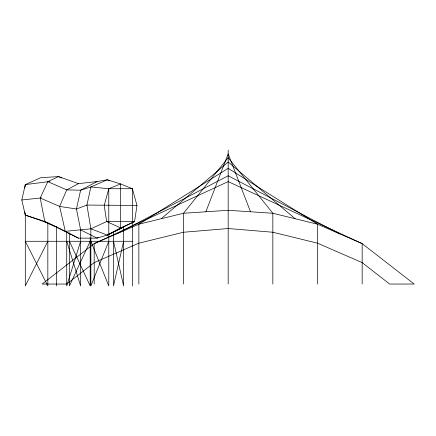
<?xml version="1.0" encoding="UTF-8"?>
<svg xmlns="http://www.w3.org/2000/svg" width="436" height="436" viewBox="0 0 436 436"><rect width="100%" height="100%" fill="white"/><g stroke="black" fill="none" stroke-linecap="round" stroke-linejoin="round"><path stroke-width="0.65" d="M24.798 187.943L25.299 184.602L40.826 177.681L58.626 176.596L78.458 183.638L97.054 181.545L107.245 179.779L120.587 183.921L132.386 188.723L136.975 205.438L134.561 221.564L107.245 235.08L97.054 238.116L78.458 238.149L44.783 221.439L25.299 215.139L21.8 199.982L25.299 184.602L49.846 181.49M123.633 241.277L113.491 285.94L113.491 231.892M109.676 180.847L107.245 179.779L90.857 186.979L86.928 205.073L90.879 228.807L107.245 235.08L120.587 227.897L120.587 183.921L108.787 188.723L104.199 205.438L106.646 221.564L120.587 227.897L134.561 221.564L106.646 221.564L90.879 228.807L65.296 231.331L59.628 206.413L66.724 189.883L78.458 183.638M80.622 241.277L66.724 285.94L66.724 232.072M205.847 211.782L228.181 153.881L250.509 211.782M108.787 241.277L90.857 285.94L90.857 228.693M24.798 211.841L25.299 215.139L40.826 220.469L58.015 227.603L44.783 221.439L40.21 198.02L47.835 181.627L58.626 176.596L61.629 177.997M90.187 241.277L69.422 285.94L69.422 232.726M47.835 241.277L25.299 285.94L25.299 213.82M161.184 218.73L228.181 161.996L295.172 218.73M21.8 199.982L40.21 198.02L41.333 197.312M107.245 235.08L123.655 227.194L123.633 285.94L113.491 241.277M116.521 233.914L228.181 175.779L339.835 233.914M98.274 237.506L97.054 238.116L80.622 229.881L76.453 209.002L80.622 190.205L97.054 181.545L95.816 182.101M122.385 227.532L123.655 227.194M26.591 184.602L25.299 184.602L25.299 185.938M47.835 181.627L66.724 189.883L80.622 190.205L90.857 186.979L108.787 188.723L132.386 188.723L132.386 285.94M136.975 205.438L86.928 205.073L76.453 209.002L59.628 206.413L40.21 198.02M132.386 241.277L25.299 241.277L47.835 285.94L47.835 222.856M130.511 188.347L132.386 188.723M58.626 227.859L78.458 238.149M69.422 241.277L90.187 285.94L90.187 237.903M90.857 241.277L108.787 285.94L108.787 188.723M66.724 241.277L80.622 285.94L80.622 229.881M362.169 284.049L362.169 243.626L228.181 181.599L94.192 243.626L42.161 284.049L66.724 284.049L94.192 262.608L138.855 243.179L183.518 232.241L228.181 228.524L272.843 232.241L317.506 243.179L362.169 262.608L389.637 284.049L414.2 284.049L362.169 243.626L317.506 224.202L228.181 168.361L138.855 224.202L94.192 243.626L94.192 284.049M317.506 284.049L317.506 224.202L272.843 213.259L228.181 210.299L183.518 213.259L138.855 224.202L138.855 284.049M272.843 284.049L272.843 213.259L228.181 157.696L183.518 213.259L183.518 284.049M228.181 150.06L228.181 284.049M56.358 226.529L56.358 285.94"/></g></svg>
